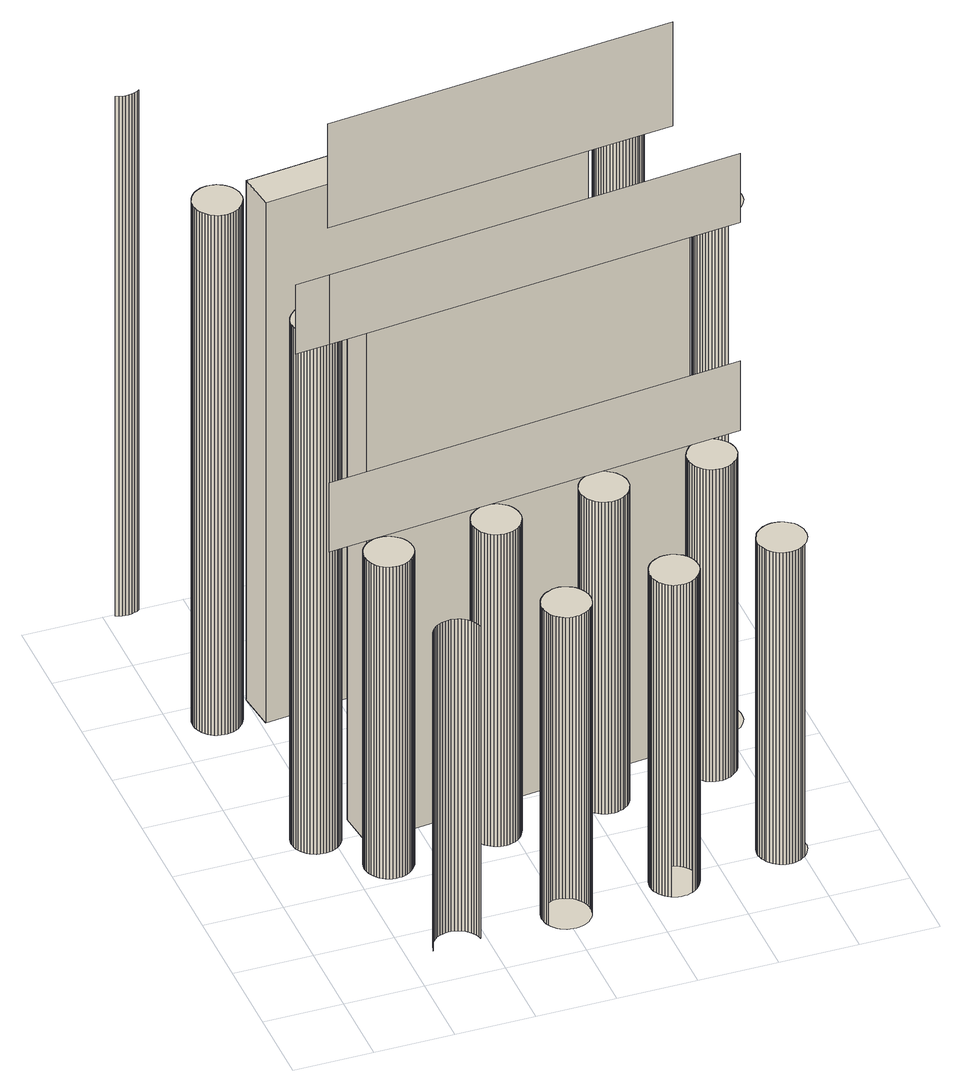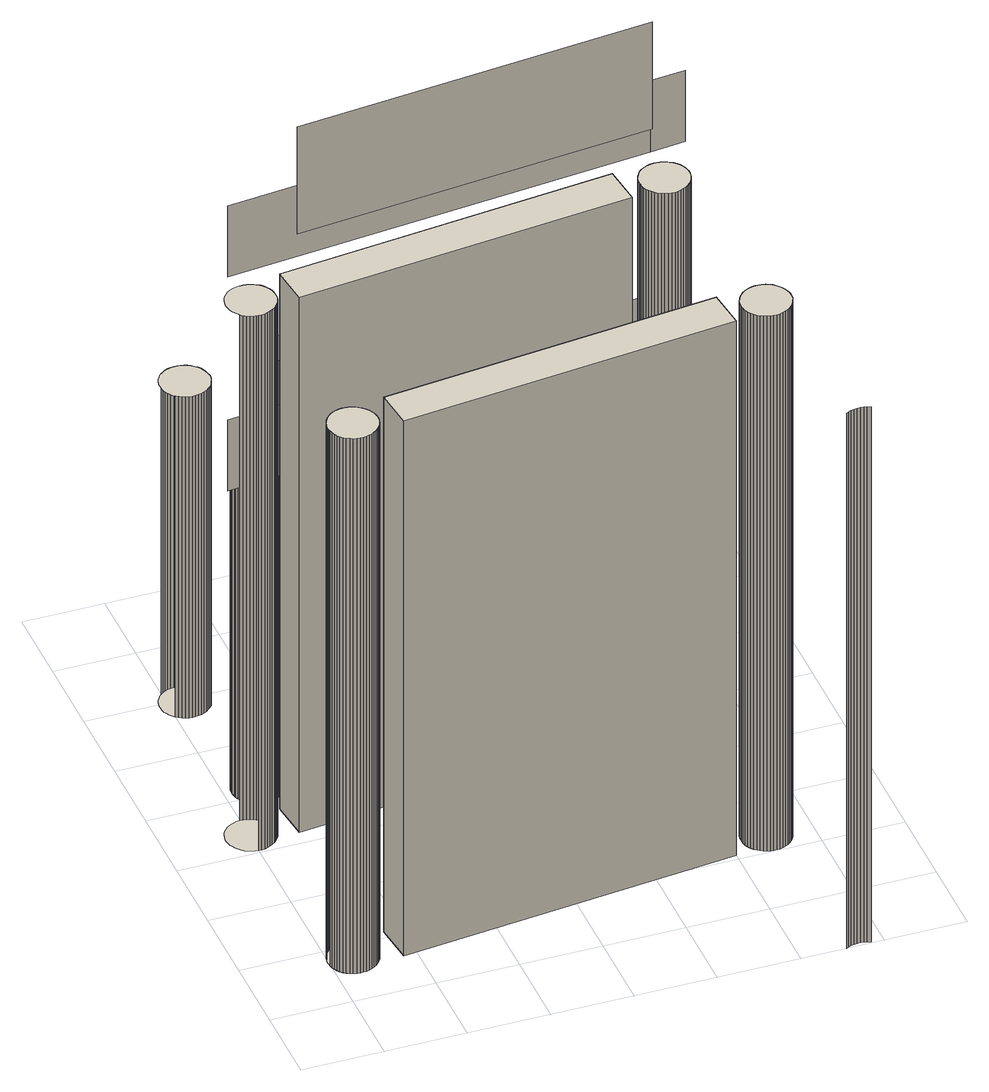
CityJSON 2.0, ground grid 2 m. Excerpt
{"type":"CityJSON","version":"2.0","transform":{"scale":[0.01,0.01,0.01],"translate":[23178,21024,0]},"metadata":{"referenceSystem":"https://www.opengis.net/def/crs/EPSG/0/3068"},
"CityObjects":{
"building1":{"type":"Building","attributes":{"name":"Brandenburger Tor","yearOfConstruction":"1791+01:00","measuredHeight":10,"storeysAboveGround":2},"address":[{"country":"Germany","locality":"Berlin","thoroughfareNumber":"8","thoroughfareName":"Pariser Platz","postcode":"10117"}],"geometry":[{"type":"MultiSurface","lod":"2","boundaries":[[[0,1,2,3]],[[4,5,6,7]],[[8,9,5,4]],[[7,6,10,11]],[[12,13,9,8]],[[11,10,14,15]],[[15,14,16,17]],[[18,19,13,12]],[[17,16,20,21]],[[22,23,19,18]],[[21,20,24,25]],[[26,27,23,22]],[[25,24,28,29]],[[30,31,27,26]],[[32,33,34,35]],[[29,28,36,37]],[[35,34,38,39]],[[40,41,31,30]],[[37,36,42,43]],[[39,38,44,45]],[[46,47,41,40]],[[45,44,48,49]],[[43,42,50,51]],[[52,53,47,46]],[[49,48,54,55]],[[51,50,56,57]],[[58,59,53,52]],[[55,54,60,61]],[[57,56,62,63]],[[64,65,59,58]],[[61,60,66,67]],[[63,62,68,69]],[[70,71,65,64]],[[67,66,72,73]],[[74,75,76,77,78,79,80,81,82,70,64,58,52,46,40,30,26,22,18,12,8,4,7,11,15,17,21,25,29,37,43,51,57,63,69,83,84,85,86,87,88,89,90,91,92,93,94,95,96,97]],[[98,99,100,101,102,103,104,105,106,107,108,109,110,111,68,62,56,50,42,36,28,24,20,16,14,10,6,5,9,13,19,23,27,31,41,47,53,59,65,71,112,113,114,115,116,117,118,119,120,121]],[[69,68,111,83]],[[82,112,71,70]],[[73,72,122,123]],[[83,111,110,84]],[[81,113,112,82]],[[123,122,124,125]],[[126,127,128,129]],[[130,131,127,126]],[[129,128,132,133]],[[134,135,131,130]],[[84,110,109,85]],[[133,132,136,137]],[[137,136,138,139]],[[140,141,135,134]],[[80,114,113,81]],[[139,138,142,143]],[[125,124,144,145]],[[146,147,141,140]],[[85,109,108,86]],[[143,142,148,149]],[[150,151,147,146]],[[79,115,114,80]],[[145,144,152,153]],[[149,148,154,155]],[[86,108,107,87]],[[156,157,151,150]],[[78,116,115,79]],[[155,154,158,159]],[[160,161,162,163]],[[164,165,161,160]],[[163,162,166,167]],[[153,152,168,169]],[[170,171,165,164]],[[172,173,157,156]],[[167,166,174,175]],[[87,107,106,88]],[[175,174,176,177]],[[178,179,171,170]],[[77,117,116,78]],[[177,176,180,181]],[[159,158,182,183]],[[184,185,179,178]],[[169,168,186,187]],[[88,106,105,89]],[[188,189,173,172]],[[181,180,190,191]],[[76,118,117,77]],[[192,193,185,184]],[[183,182,194,195]],[[89,105,104,90]],[[191,190,196,197]],[[187,186,198,199]],[[75,119,118,76]],[[200,201,189,188]],[[202,203,193,192]],[[90,104,103,91]],[[74,120,119,75]],[[197,196,204,205]],[[195,194,206,207]],[[199,198,208,209]],[[91,103,102,92]],[[97,121,120,74]],[[210,211,203,202]],[[96,98,121,97]],[[212,213,201,200]],[[92,102,101,93]],[[95,99,98,96]],[[93,101,100,94]],[[94,100,99,95]],[[209,208,214,215]],[[205,204,216,217]],[[207,206,218,219]],[[220,221,211,210]],[[215,214,222,223]],[[224,225,213,212]],[[217,216,226,227]],[[223,222,228,229]],[[229,228,230,231]],[[232,233,221,220]],[[219,218,234,235]],[[231,230,236,237]],[[237,236,238,239]],[[240,241,225,224]],[[227,226,242,243]],[[244,245,246,247,248,249,250,251,252,253,254,255,256,257,234,218,206,194,182,158,154,148,142,138,136,132,128,127,131,135,141,147,151,157,173,189,201,213,225,241,258,259,260,261,262,263,264,265,266,267]],[[268,269,270,271,272,273,274,275,276,240,224,212,200,188,172,156,150,146,140,134,130,126,129,133,137,139,143,149,155,159,183,195,207,219,235,277,278,279,280,281,282,283,284,285,286,287,288,289,290,291]],[[292,293,233,232]],[[235,234,257,277]],[[276,258,241,240]],[[243,242,294,295]],[[296,297,293,292]],[[277,257,256,278]],[[275,259,258,276]],[[295,294,298,299]],[[300,301,297,296]],[[278,256,255,279]],[[302,303,304,305]],[[306,307,308,309,310,311,312,313,314,315,316,317,318,319,298,294,242,226,216,204,196,190,180,176,174,166,162,161,165,171,179,185,193,203,211,221,233,293,297,301,320,321,322,323,324,325,326,327,328,329]],[[330,331,332,333,334,335,336,337,338,300,296,292,232,220,210,202,192,184,178,170,164,160,163,167,175,177,181,191,197,205,217,227,243,295,299,339,340,341,342,343,344,345,346,347,348,349,350,351,352,353]],[[274,260,259,275]],[[299,298,319,339]],[[338,320,301,300]],[[279,255,254,280]],[[273,261,260,274]],[[339,319,318,340]],[[280,254,253,281]],[[337,321,320,338]],[[272,262,261,273]],[[340,318,317,341]],[[281,253,252,282]],[[336,322,321,337]],[[271,263,262,272]],[[282,252,251,283]],[[341,317,316,342]],[[270,264,263,271]],[[335,323,322,336]],[[283,251,250,284]],[[269,265,264,270]],[[342,316,315,343]],[[284,250,249,285]],[[334,324,323,335]],[[268,266,265,269]],[[285,249,248,286]],[[291,267,266,268]],[[290,244,267,291]],[[343,315,314,344]],[[286,248,247,287]],[[289,245,244,290]],[[287,247,246,288]],[[288,246,245,289]],[[333,325,324,334]],[[344,314,313,345]],[[332,326,325,333]],[[345,313,312,346]],[[331,327,326,332]],[[346,312,311,347]],[[330,328,327,331]],[[347,311,310,348]],[[353,329,328,330]],[[354,355,356,357]],[[352,306,329,353]],[[348,310,309,349]],[[351,307,306,352]],[[349,309,308,350]],[[350,308,307,351]],[[358,359,355,354]],[[360,361,359,358]],[[362,363,361,360]],[[364,365,363,362]],[[366,367,368,369]],[[370,371,365,364]],[[372,373,371,370]],[[374,375,373,372]],[[376,377,378,379]],[[380,381,377,376]],[[379,378,382,383]],[[383,382,384,385]],[[385,384,386,387]],[[387,386,388,389]],[[389,388,390,391]],[[391,390,392,393]],[[393,392,394,395]],[[395,394,396,397]],[[397,396,398,399]],[[399,398,400,401]],[[401,400,402,403]],[[403,402,404,405]],[[406,407,408,409,410,411,412,413,414,415,416,417,418,419,420,421,422,423,424,425,380,376,379,383,385,387,389,391,393,395,397,399,401,403,405,426,427,428,429,430,431,432,433,434,435,436,437,438,439,440]],[[441,442,443,444,445,446,447,448,449,450,451,452,453,454,404,402,400,398,396,394,392,390,388,386,384,382,378,377,381,455,456,457,458,459,460,461,462,463,464,465,466,467,468,469,470,471,472,473,474,475]],[[405,404,454,426]],[[476,477,478,479]],[[480,481,477,476]],[[479,478,482,483]],[[484,485,481,480]],[[483,482,486,487]],[[487,486,488,489]],[[490,491,485,484]],[[489,488,492,493]],[[426,454,453,427]],[[494,495,491,490]],[[493,492,496,497]],[[498,499,495,494]],[[427,453,452,428]],[[497,496,500,501]],[[502,503,499,498]],[[501,500,504,505]],[[428,452,451,429]],[[506,507,503,502]],[[505,504,508,509]],[[429,451,450,430]],[[510,511,507,506]],[[509,508,512,513]],[[430,450,449,431]],[[514,515,511,510]],[[513,512,516,517]],[[431,449,448,432]],[[518,519,515,514]],[[432,448,447,433]],[[407,473,472,408]],[[517,516,520,521]],[[433,447,446,434]],[[522,523,519,518]],[[406,474,473,407]],[[434,446,445,435]],[[440,475,474,406]],[[439,441,475,440]],[[435,445,444,436]],[[438,442,441,439]],[[521,520,524,525]],[[436,444,443,437]],[[437,443,442,438]],[[526,527,523,522]],[[528,529,530,531,532,533,534,535,536,526,522,518,514,510,506,502,498,494,490,484,480,476,479,483,487,489,493,497,501,505,509,513,517,521,525,537,538,539,540,541,542,543,544,545,546,547,548,549,550,551]],[[552,553,554,555,556,557,558,559,560,561,562,563,564,565,524,520,516,512,508,504,500,496,492,488,486,482,478,477,481,485,491,495,499,503,507,511,515,519,523,527,566,567,568,569,570,571,572,573,574,575]],[[525,524,565,537]],[[536,566,527,526]],[[537,565,564,538]],[[535,567,566,536]],[[538,564,563,539]],[[534,568,567,535]],[[539,563,562,540]],[[533,569,568,534]],[[576,577,1,0]],[[540,562,561,541]],[[532,570,569,533]],[[541,561,560,542]],[[531,571,570,532]],[[542,560,559,543]],[[530,572,571,531]],[[543,559,558,544]],[[529,573,572,530]],[[544,558,557,545]],[[528,574,573,529]],[[545,557,556,546]],[[551,575,574,528]],[[550,552,575,551]],[[546,556,555,547]],[[549,553,552,550]],[[547,555,554,548]],[[548,554,553,549]],[[578,579,304,303]],[[580,581,582,583]],[[584,578,303,302]],[[305,585,584,302]],[[586,587,588,589]],[[590,591,587,586]],[[589,588,592,593]],[[594,595,591,590]],[[593,592,596,597]],[[597,596,598,599]],[[600,601,595,594]],[[599,598,602,603]],[[604,605,368,367]],[[606,607,601,600]],[[603,602,608,609]],[[610,611,607,606]],[[609,608,612,613]],[[614,615,611,610]],[[616,604,367,366]],[[613,612,617,618]],[[369,619,616,366]],[[618,617,620,621]],[[621,620,622,623]],[[623,622,624,625]],[[625,624,626,627]],[[627,626,628,629]],[[630,631,632,633,634,635,636,637,638,639,640,641,642,643,628,626,624,622,620,617,612,608,602,598,596,592,588,587,591,595,601,607,611,615,644,645,646,647,648,649,650,651,652,653,654,655,656,657,658,659]],[[660,661,662,663,664,665,666,667,668,669,670,671,672,673,674,614,610,606,600,594,590,586,589,593,597,599,603,609,613,618,621,623,625,627,629,675,676,677,678,679,680,681,682,683,684,685,686,687,688,689]],[[629,628,643,675]],[[690,691,692,693]],[[694,695,691,690]],[[693,692,696,697]],[[698,699,695,694]],[[697,696,700,701]],[[701,700,702,703]],[[704,705,699,698]],[[703,702,706,707]],[[675,643,642,676]],[[708,709,705,704]],[[667,651,650,668]],[[707,706,710,711]],[[712,713,709,708]],[[676,642,641,677]],[[711,710,714,715]],[[716,717,713,712]],[[666,652,651,667]],[[715,714,718,719]],[[677,641,640,678]],[[720,721,717,716]],[[665,653,652,666]],[[305,304,579,585]],[[719,718,722,723]],[[724,725,726,727]],[[678,640,639,679]],[[728,729,721,720]],[[664,654,653,665]],[[723,722,730,731]],[[679,639,638,680]],[[732,733,729,728]],[[663,655,654,664]],[[731,730,734,735]],[[680,638,637,681]],[[662,656,655,663]],[[736,737,733,732]],[[681,637,636,682]],[[661,657,656,662]],[[735,734,738,739]],[[682,636,635,683]],[[740,741,737,736]],[[660,658,657,661]],[[683,635,634,684]],[[689,659,658,660]],[[688,630,659,689]],[[684,634,633,685]],[[687,631,630,688]],[[739,738,742,743]],[[685,633,632,686]],[[686,632,631,687]],[[744,745,741,740]],[[746,747,748,749,750,751,752,753,754,744,740,736,732,728,720,716,712,708,704,698,694,690,693,697,701,703,707,711,715,719,723,731,735,739,743,755,756,757,758,759,760,761,762,763,764,765,766,767,768,769]],[[770,771,772,773,774,775,776,777,778,779,780,781,782,783,742,738,734,730,722,718,714,710,706,702,700,696,692,691,695,699,705,709,713,717,721,729,733,737,741,745,784,785,786,787,788,789,790,791,792,793]],[[743,742,783,755]],[[754,784,745,744]],[[755,783,782,756]],[[753,785,784,754]],[[756,782,781,757]],[[752,786,785,753]],[[757,781,780,758]],[[751,787,786,752]],[[758,780,779,759]],[[750,788,787,751]],[[759,779,778,760]],[[749,789,788,750]],[[760,778,777,761]],[[748,790,789,749]],[[761,777,776,762]],[[747,791,790,748]],[[762,776,775,763]],[[746,792,791,747]],[[763,775,774,764]],[[769,793,792,746]],[[369,368,605,619]],[[768,770,793,769]],[[764,774,773,765]],[[767,771,770,768]],[[765,773,772,766]],[[766,772,771,767]],[[794,795,796,797]],[[798,799,795,794]],[[797,796,800,801]],[[802,803,799,798]],[[801,800,804,805]],[[805,804,806,807]],[[808,809,803,802]],[[807,806,810,811]],[[812,813,809,808]],[[811,810,814,815]],[[816,817,813,812]],[[815,814,818,819]],[[820,821,817,816]],[[819,818,822,823]],[[824,825,821,820]],[[823,822,826,827]],[[828,829,825,824]],[[827,826,830,831]],[[832,833,829,828]],[[831,830,834,835]],[[836,837,833,832]],[[835,834,838,839]],[[840,841,837,836]],[[839,838,842,843]],[[844,845,841,840]],[[846,847,848,849,850,851,852,853,854,855,856,857,858,859,842,838,834,830,826,822,818,814,810,806,804,800,796,795,799,803,809,813,817,821,825,829,833,837,841,845,860,861,862,863,864,865,866,867,868,869]],[[870,871,872,873,874,875,876,877,878,844,840,836,832,828,824,820,816,812,808,802,798,794,797,801,805,807,811,815,819,823,827,831,835,839,843,879,880,881,882,883,884,885,886,887,888,889,890,891,892,893]],[[843,842,859,879]],[[894,895,896,897]],[[898,899,895,894]],[[878,860,845,844]],[[897,896,900,901]],[[902,903,899,898]],[[901,900,904,905]],[[905,904,906,907]],[[908,909,903,902]],[[907,906,910,911]],[[879,859,858,880]],[[912,913,909,908]],[[877,861,860,878]],[[911,910,914,915]],[[916,917,913,912]],[[880,858,857,881]],[[915,914,918,919]],[[920,921,917,916]],[[876,862,861,877]],[[919,918,922,923]],[[881,857,856,882]],[[924,925,921,920]],[[923,922,926,927]],[[882,856,855,883]],[[928,929,925,924]],[[927,926,930,931]],[[883,855,854,884]],[[932,933,929,928]],[[931,930,934,935]],[[884,854,853,885]],[[936,937,933,932]],[[885,853,852,886]],[[935,934,938,939]],[[940,941,937,936]],[[939,938,942,943]],[[944,945,941,940]],[[946,947,948,949,950,951,952,953,954,955,956,957,958,959,942,938,934,930,926,922,918,914,910,906,904,900,896,895,899,903,909,913,917,921,925,929,933,937,941,945,960,961,962,963,964,965,966,967,968,969]],[[970,971,972,973,974,975,976,977,978,944,940,936,932,928,924,920,916,912,908,902,898,894,897,901,905,907,911,915,919,923,927,931,935,939,943,979,980,981,982,983,984,985,986,987,988,989,990,991,992,993]],[[943,942,959,979]],[[978,960,945,944]],[[979,959,958,980]],[[977,961,960,978]],[[980,958,957,981]],[[585,579,578,584]],[[976,962,961,977]],[[981,957,956,982]],[[975,963,962,976]],[[982,956,955,983]],[[974,964,963,975]],[[983,955,954,984]],[[973,965,964,974]],[[984,954,953,985]],[[972,966,965,973]],[[985,953,952,986]],[[971,967,966,972]],[[986,952,951,987]],[[970,968,967,971]],[[987,951,950,988]],[[993,969,968,970]],[[992,946,969,993]],[[988,950,949,989]],[[991,947,946,992]],[[994,995,996,997]],[[998,999,995,994]],[[989,949,948,990]],[[990,948,947,991]],[[997,996,1000,1001]],[[1002,1003,999,998]],[[1001,1000,1004,1005]],[[1005,1004,1006,1007]],[[1008,1009,1003,1002]],[[1007,1006,1010,1011]],[[1012,1013,1009,1008]],[[1011,1010,1014,1015]],[[1016,1017,1013,1012]],[[1015,1014,1018,1019]],[[1020,1021,1017,1016]],[[1019,1018,1022,1023]],[[1024,1025,1021,1020]],[[1023,1022,1026,1027]],[[1028,1029,1025,1024]],[[1027,1026,1030,1031]],[[1032,1033,1029,1028]],[[1031,1030,1034,1035]],[[1036,1037,1033,1032]],[[1035,1034,1038,1039]],[[619,605,604,616]],[[1039,1038,1040,1041]],[[1042,1043,1044,1045,1046,1047,1048,1049,1050,1051,1052,1036,1032,1028,1024,1020,1016,1012,1008,1002,998,994,997,1001,1005,1007,1011,1015,1019,1023,1027,1031,1035,1039,1041,1053,1054,1055,1056,1057,1058,1059,1060,1061,1062,1063,1064,1065,1066,1067]],[[1068,1069,1070,1071,1072,1073,1074,1075,1076,1077,1078,1079,1080,1081,1040,1038,1034,1030,1026,1022,1018,1014,1010,1006,1004,1000,996,995,999,1003,1009,1013,1017,1021,1025,1029,1033,1037,1082,1083,1084,1085,1086,1087,1088,1089,1090,1091,1092,1093]],[[1041,1040,1081,1053]],[[1053,1081,1080,1054]],[[1054,1080,1079,1055]],[[1094,1095,1096,1097]],[[1098,1099,1095,1094]],[[1097,1096,1100,1101]],[[1102,1103,1099,1098]],[[1101,1100,1104,1105]],[[1105,1104,1106,1107]],[[1108,1109,1103,1102]],[[1107,1106,1110,1111]],[[1112,1113,1109,1108]],[[1111,1110,1114,1115]],[[1116,1117,1113,1112]],[[1115,1114,1118,1119]],[[1120,1121,1117,1116]],[[1119,1118,1122,1123]],[[1124,1125,1121,1120]],[[1123,1122,1126,1127]],[[1128,1129,1125,1124]],[[1127,1126,1130,1131]],[[1132,1133,1129,1128]],[[1131,1130,1134,1135]],[[1136,1137,1133,1132]],[[1135,1134,1138,1139]],[[1140,1141,1137,1136]],[[1139,1138,1142,1143]],[[1144,1145,1141,1140]],[[1146,1147,1148,1149,1150,1151,1152,1153,1154,1144,1140,1136,1132,1128,1124,1120,1116,1112,1108,1102,1098,1094,1097,1101,1105,1107,1111,1115,1119,1123,1127,1131,1135,1139,1143,1155,1156,1157,1158,1159,1160,1161,1162,1163,1164,1165,1166,1167,1168,1169]],[[1170,1171,1172,1173,1174,1175,1176,1177,1178,1179,1180,1181,1182,1183,1142,1138,1134,1130,1126,1122,1118,1114,1110,1106,1104,1100,1096,1095,1099,1103,1109,1113,1117,1121,1125,1129,1133,1137,1141,1145,1184,1185,1186,1187,1188,1189,1190,1191,1192,1193]],[[1143,1142,1183,1155]],[[1154,1184,1145,1144]],[[1155,1183,1182,1156]],[[1153,1185,1184,1154]],[[1156,1182,1181,1157]],[[1152,1186,1185,1153]],[[1157,1181,1180,1158]],[[1151,1187,1186,1152]],[[1158,1180,1179,1159]],[[1150,1188,1187,1151]],[[1159,1179,1178,1160]],[[1149,1189,1188,1150]],[[1160,1178,1177,1161]],[[1148,1190,1189,1149]],[[1161,1177,1176,1162]],[[1147,1191,1190,1148]],[[1162,1176,1175,1163]],[[1163,1175,1174,1164]],[[1164,1174,1173,1165]],[[1165,1173,1172,1166]],[[1166,1172,1171,1167]]]}]}
},
"vertices":[
[158,521,1500],[158,521,1700],[72,512,1700],[72,512,1500],[106,603,0],[106,603,1500],[104,611,1500],[104,611,0],[109,596,0],[109,596,1500],[103,619,1500],[103,619,0],[113,589,0],[113,589,1500],[103,623,1500],[103,623,0],[103,626,1500],[103,626,0],[118,583,0],[118,583,1500],[104,634,1500],[104,634,0],[124,577,0],[124,577,1500],[106,642,1500],[106,642,0],[130,573,0],[130,573,1500],[109,649,1500],[109,649,0],[137,569,0],[137,569,1500],[267,121,0],[267,121,900],[269,128,900],[269,128,0],[113,656,1500],[113,656,0],[271,136,900],[271,136,0],[144,566,0],[144,566,1500],[118,662,1500],[118,662,0],[274,143,900],[274,143,0],[152,564,0],[152,564,1500],[277,150,900],[277,150,0],[124,668,1500],[124,668,0],[159,563,0],[159,563,1500],[282,156,900],[282,156,0],[130,673,1500],[130,673,0],[167,563,0],[167,563,1500],[288,162,900],[288,162,0],[137,676,1500],[137,676,0],[175,564,0],[175,564,1500],[294,167,900],[294,167,0],[144,679,1500],[144,679,0],[183,566,0],[183,566,1500],[301,171,900],[301,171,0],[223,619,0],[222,611,0],[220,603,0],[217,596,0],[213,589,0],[209,583,0],[203,577,0],[197,573,0],[190,569,0],[152,682,0],[159,683,0],[167,683,0],[175,682,0],[183,679,0],[190,676,0],[197,673,0],[203,668,0],[209,662,0],[213,656,0],[217,649,0],[220,642,0],[222,634,0],[223,626,0],[223,623,0],[223,626,1500],[222,634,1500],[220,642,1500],[217,649,1500],[213,656,1500],[209,662,1500],[203,668,1500],[197,673,1500],[190,676,1500],[183,679,1500],[175,682,1500],[167,683,1500],[159,683,1500],[152,682,1500],[190,569,1500],[197,573,1500],[203,577,1500],[209,583,1500],[213,589,1500],[217,596,1500],[220,603,1500],[222,611,1500],[223,619,1500],[223,623,1500],[308,174,900],[308,174,0],[316,176,900],[316,176,0],[231,455,0],[231,455,900],[229,463,900],[229,463,0],[234,448,0],[234,448,900],[228,470,900],[228,470,0],[238,441,0],[238,441,900],[228,474,900],[228,474,0],[228,478,900],[228,478,0],[243,435,0],[243,435,900],[229,486,900],[229,486,0],[324,177,900],[324,177,0],[248,429,0],[248,429,900],[231,494,900],[231,494,0],[254,424,0],[254,424,900],[331,177,900],[331,177,0],[234,501,900],[234,501,0],[261,420,0],[261,420,900],[238,508,900],[238,508,0],[53,1116,0],[53,1116,1500],[51,1124,1500],[51,1124,0],[56,1109,0],[56,1109,1500],[50,1131,1500],[50,1131,0],[339,176,900],[339,176,0],[60,1102,0],[60,1102,1500],[268,417,0],[268,417,900],[50,1135,1500],[50,1135,0],[50,1139,1500],[50,1139,0],[65,1096,0],[65,1096,1500],[51,1147,1500],[51,1147,0],[243,514,900],[243,514,0],[70,1090,0],[70,1090,1500],[347,174,900],[347,174,0],[276,415,0],[276,415,900],[53,1155,1500],[53,1155,0],[76,1085,0],[76,1085,1500],[248,519,900],[248,519,0],[56,1162,1500],[56,1162,0],[354,171,900],[354,171,0],[284,414,0],[284,414,900],[83,1081,0],[83,1081,1500],[60,1169,1500],[60,1169,0],[254,524,900],[254,524,0],[361,167,900],[361,167,0],[90,1078,0],[90,1078,1500],[292,414,0],[292,414,900],[367,162,900],[367,162,0],[65,1175,1500],[65,1175,0],[261,528,900],[261,528,0],[98,1076,0],[98,1076,1500],[373,156,900],[373,156,0],[299,415,0],[299,415,900],[70,1181,1500],[70,1181,0],[377,150,900],[377,150,0],[381,143,900],[381,143,0],[106,1075,0],[106,1075,1500],[268,531,900],[268,531,0],[384,136,900],[384,136,0],[386,128,900],[386,128,0],[307,417,0],[307,417,900],[76,1185,1500],[76,1185,0],[348,478,900],[347,486,900],[345,494,900],[342,501,900],[338,508,900],[333,514,900],[327,519,900],[321,524,900],[314,528,900],[307,531,900],[299,533,900],[292,534,900],[284,534,900],[276,533,900],[314,420,900],[321,424,900],[327,429,900],[333,435,900],[338,441,900],[342,448,900],[345,455,900],[347,463,900],[348,470,900],[348,474,900],[348,470,0],[347,463,0],[345,455,0],[342,448,0],[338,441,0],[333,435,0],[327,429,0],[321,424,0],[314,420,0],[276,533,0],[284,534,0],[292,534,0],[299,533,0],[307,531,0],[314,528,0],[321,524,0],[327,519,0],[333,514,0],[338,508,0],[342,501,0],[345,494,0],[347,486,0],[348,478,0],[348,474,0],[114,1075,0],[114,1075,1500],[83,1189,1500],[83,1189,0],[121,1076,0],[121,1076,1500],[90,1192,1500],[90,1192,0],[129,1078,0],[129,1078,1500],[257,667,0],[268,567,0],[268,567,1500],[257,667,1500],[170,1139,1500],[169,1147,1500],[167,1155,1500],[164,1162,1500],[160,1169,1500],[155,1175,1500],[149,1181,1500],[143,1185,1500],[136,1189,1500],[129,1192,1500],[121,1194,1500],[114,1195,1500],[106,1195,1500],[98,1194,1500],[136,1081,1500],[143,1085,1500],[149,1090,1500],[155,1096,1500],[160,1102,1500],[164,1109,1500],[167,1116,1500],[169,1124,1500],[170,1131,1500],[170,1135,1500],[170,1131,0],[169,1124,0],[167,1116,0],[164,1109,0],[160,1102,0],[155,1096,0],[149,1090,0],[143,1085,0],[136,1081,0],[98,1194,0],[106,1195,0],[114,1195,0],[121,1194,0],[129,1192,0],[136,1189,0],[143,1185,0],[149,1181,0],[155,1175,0],[160,1169,0],[164,1162,0],[167,1155,0],[169,1147,0],[170,1139,0],[170,1135,0],[37,1591,0],[37,1591,1500],[29,1594,1500],[29,1594,0],[44,1589,0],[44,1589,1500],[52,1588,0],[52,1588,1500],[60,1588,0],[60,1588,1500],[68,1589,0],[68,1589,1500],[200,1184,0],[211,1085,0],[211,1085,1500],[200,1184,1500],[75,1591,0],[75,1591,1500],[83,1594,0],[83,1594,1500],[89,1598,0],[89,1598,1500],[548,128,0],[548,128,900],[546,136,900],[546,136,0],[551,121,0],[551,121,900],[545,144,900],[545,144,0],[545,148,900],[545,148,0],[545,151,900],[545,151,0],[546,159,900],[546,159,0],[548,167,900],[548,167,0],[551,174,900],[551,174,0],[555,181,900],[555,181,0],[560,187,900],[560,187,0],[566,193,900],[566,193,0],[572,198,900],[572,198,0],[579,201,900],[579,201,0],[586,204,900],[586,204,0],[665,144,0],[664,136,0],[662,128,0],[659,121,0],[655,114,0],[650,108,0],[645,102,0],[639,98,0],[632,94,0],[624,91,0],[617,89,0],[609,88,0],[601,88,0],[593,89,0],[586,91,0],[579,94,0],[572,98,0],[566,102,0],[560,108,0],[555,114,0],[593,207,0],[601,208,0],[609,208,0],[617,207,0],[624,204,0],[632,201,0],[639,198,0],[645,193,0],[650,187,0],[655,181,0],[659,174,0],[662,167,0],[664,159,0],[665,151,0],[665,148,0],[665,151,900],[664,159,900],[662,167,900],[659,174,900],[655,181,900],[650,187,900],[645,193,900],[639,198,900],[632,201,900],[624,204,900],[617,207,900],[609,208,900],[601,208,900],[593,207,900],[555,114,900],[560,108,900],[566,102,900],[572,98,900],[579,94,900],[586,91,900],[593,89,900],[601,88,900],[609,88,900],[617,89,900],[624,91,900],[632,94,900],[639,98,900],[645,102,900],[650,108,900],[655,114,900],[659,121,900],[662,128,900],[664,136,900],[665,144,900],[665,148,900],[508,486,0],[508,486,900],[506,493,900],[506,493,0],[511,479,0],[511,479,900],[505,501,900],[505,501,0],[515,472,0],[515,472,900],[505,505,900],[505,505,0],[505,509,900],[505,509,0],[520,465,0],[520,465,900],[506,517,900],[506,517,0],[526,460,0],[526,460,900],[508,524,900],[508,524,0],[532,455,0],[532,455,900],[511,532,900],[511,532,0],[539,451,0],[539,451,900],[515,539,900],[515,539,0],[546,448,0],[546,448,900],[520,545,900],[520,545,0],[554,446,0],[554,446,900],[526,550,900],[526,550,0],[561,445,0],[561,445,900],[532,555,900],[532,555,0],[569,445,0],[569,445,900],[539,559,900],[539,559,0],[577,446,0],[577,446,900],[546,562,900],[546,562,0],[585,448,0],[585,448,900],[625,501,0],[624,493,0],[622,486,0],[619,479,0],[615,472,0],[611,465,0],[605,460,0],[599,455,0],[592,451,0],[554,564,0],[561,565,0],[569,565,0],[577,564,0],[585,562,0],[592,559,0],[599,555,0],[605,550,0],[611,545,0],[615,539,0],[619,532,0],[622,524,0],[624,517,0],[625,509,0],[625,505,0],[625,509,900],[624,517,900],[622,524,900],[619,532,900],[615,539,900],[611,545,900],[605,550,900],[599,555,900],[592,559,900],[585,562,900],[577,564,900],[569,565,900],[561,565,900],[554,564,900],[592,451,900],[599,455,900],[605,460,900],[611,465,900],[615,472,900],[619,479,900],[622,486,900],[624,493,900],[625,501,900],[625,505,900],[1215,631,1500],[1215,631,1700],[1101,660,0],[1101,660,1500],[1105,785,1700],[1105,785,2000],[219,693,2000],[219,693,1700],[1090,759,0],[1090,759,1500],[826,159,0],[826,159,900],[824,167,900],[824,167,0],[829,152,0],[829,152,900],[823,174,900],[823,174,0],[833,145,0],[833,145,900],[823,178,900],[823,178,0],[823,182,900],[823,182,0],[838,139,0],[838,139,900],[824,190,900],[824,190,0],[1043,1177,0],[1043,1177,1500],[843,133,0],[843,133,900],[826,198,900],[826,198,0],[849,128,0],[849,128,900],[829,205,900],[829,205,0],[856,124,0],[856,124,900],[1032,1277,0],[833,212,900],[833,212,0],[1032,1277,1500],[838,218,900],[838,218,0],[843,224,900],[843,224,0],[849,228,900],[849,228,0],[856,232,900],[856,232,0],[863,235,900],[863,235,0],[943,182,900],[942,190,900],[940,198,900],[937,205,900],[933,212,900],[928,218,900],[922,224,900],[916,228,900],[909,232,900],[902,235,900],[895,237,900],[887,238,900],[879,238,900],[871,237,900],[863,121,900],[871,119,900],[879,118,900],[887,118,900],[895,119,900],[902,121,900],[909,124,900],[916,128,900],[922,133,900],[928,139,900],[933,145,900],[937,152,900],[940,159,900],[942,167,900],[943,174,900],[943,178,900],[943,174,0],[942,167,0],[940,159,0],[937,152,0],[933,145,0],[928,139,0],[922,133,0],[916,128,0],[909,124,0],[902,121,0],[895,119,0],[887,118,0],[879,118,0],[871,119,0],[863,121,0],[871,237,0],[879,238,0],[887,238,0],[895,237,0],[902,235,0],[909,232,0],[916,228,0],[922,224,0],[928,218,0],[933,212,0],[937,205,0],[940,198,0],[942,190,0],[943,182,0],[943,178,0],[786,517,0],[786,517,900],[784,524,900],[784,524,0],[789,509,0],[789,509,900],[783,532,900],[783,532,0],[793,503,0],[793,503,900],[783,536,900],[783,536,0],[783,540,900],[783,540,0],[798,496,0],[798,496,900],[784,548,900],[784,548,0],[803,491,0],[803,491,900],[786,555,900],[786,555,0],[810,486,0],[810,486,900],[789,563,900],[789,563,0],[816,482,0],[816,482,900],[793,569,900],[793,569,0],[824,479,0],[824,479,900],[798,576,900],[798,576,0],[158,521,900],[158,521,1100],[1215,631,1100],[1215,631,900],[831,477,0],[831,477,900],[803,581,900],[803,581,0],[839,476,0],[839,476,900],[810,586,900],[810,586,0],[847,476,0],[847,476,900],[816,590,900],[816,590,0],[855,477,0],[855,477,900],[824,593,900],[824,593,0],[862,479,0],[862,479,900],[903,532,0],[902,524,0],[900,517,0],[897,509,0],[893,503,0],[888,496,0],[883,491,0],[876,486,0],[870,482,0],[831,595,0],[839,596,0],[847,596,0],[855,595,0],[862,593,0],[870,590,0],[876,586,0],[883,581,0],[888,576,0],[893,569,0],[897,563,0],[900,555,0],[902,548,0],[903,540,0],[903,536,0],[903,540,900],[902,548,900],[900,555,900],[897,563,900],[893,569,900],[888,576,900],[883,581,900],[876,586,900],[870,590,900],[862,593,900],[855,595,900],[847,596,900],[839,596,900],[831,595,900],[870,482,900],[876,486,900],[883,491,900],[888,496,900],[893,503,900],[897,509,900],[900,517,900],[902,524,900],[903,532,900],[903,536,900],[1104,190,0],[1104,190,900],[1102,198,900],[1102,198,0],[1107,183,0],[1107,183,900],[1100,205,900],[1100,205,0],[1110,176,0],[1110,176,900],[1100,209,900],[1100,209,0],[1100,213,900],[1100,213,0],[1115,170,0],[1115,170,900],[1102,221,900],[1102,221,0],[1121,164,0],[1121,164,900],[1104,229,900],[1104,229,0],[1127,159,0],[1127,159,900],[1107,236,900],[1107,236,0],[1134,155,0],[1134,155,900],[1110,243,900],[1110,243,0],[1141,152,0],[1141,152,900],[1115,249,900],[1115,249,0],[1149,150,0],[1149,150,900],[1121,254,900],[1121,254,0],[1157,149,0],[1157,149,900],[1127,259,900],[1127,259,0],[1164,149,0],[1164,149,900],[1134,263,900],[1134,263,0],[1172,150,0],[1172,150,900],[1141,266,900],[1141,266,0],[1180,152,0],[1180,152,900],[1220,213,900],[1219,221,900],[1217,229,900],[1214,236,900],[1210,243,900],[1206,249,900],[1200,254,900],[1194,259,900],[1187,263,900],[1180,266,900],[1172,268,900],[1164,269,900],[1157,269,900],[1149,268,900],[1187,155,900],[1194,159,900],[1200,164,900],[1206,170,900],[1210,176,900],[1214,183,900],[1217,190,900],[1219,198,900],[1220,205,900],[1220,209,900],[1220,205,0],[1219,198,0],[1217,190,0],[1214,183,0],[1210,176,0],[1206,170,0],[1200,164,0],[1194,159,0],[1187,155,0],[1149,268,0],[1157,269,0],[1164,269,0],[1172,268,0],[1180,266,0],[1187,263,0],[1194,259,0],[1200,254,0],[1206,249,0],[1210,243,0],[1214,236,0],[1217,229,0],[1219,221,0],[1220,213,0],[1220,209,0],[1064,548,0],[1064,548,900],[1062,555,900],[1062,555,0],[1067,540,0],[1067,540,900],[1061,563,900],[1061,563,0],[1071,533,0],[1071,533,900],[1061,567,900],[1061,567,0],[1061,571,900],[1061,571,0],[1076,527,0],[1076,527,900],[1062,579,900],[1062,579,0],[1081,522,0],[1081,522,900],[1064,586,900],[1064,586,0],[1087,517,0],[1087,517,900],[1067,593,900],[1067,593,0],[1094,513,0],[1094,513,900],[1071,600,900],[1071,600,0],[1101,510,0],[1101,510,900],[1076,606,900],[1076,606,0],[1109,508,0],[1109,508,900],[1081,612,900],[1081,612,0],[1117,507,0],[1117,507,900],[1087,617,900],[1087,617,0],[1125,507,0],[1125,507,900],[1094,621,900],[1094,621,0],[1132,508,0],[1132,508,900],[1101,624,900],[1101,624,0],[1140,510,0],[1140,510,900],[1181,571,900],[1180,579,900],[1178,586,900],[1175,593,900],[1171,600,900],[1166,606,900],[1160,612,900],[1154,617,900],[1147,621,900],[1140,624,900],[1132,626,900],[1125,627,900],[1117,627,900],[1109,626,900],[1147,513,900],[1154,517,900],[1160,522,900],[1166,527,900],[1171,533,900],[1175,540,900],[1178,548,900],[1180,555,900],[1181,563,900],[1181,567,900],[1181,563,0],[1180,555,0],[1178,548,0],[1175,540,0],[1171,533,0],[1166,527,0],[1160,522,0],[1154,517,0],[1147,513,0],[1109,626,0],[1117,627,0],[1125,627,0],[1132,626,0],[1140,624,0],[1147,621,0],[1154,617,0],[1160,612,0],[1166,606,0],[1171,600,0],[1175,593,0],[1178,586,0],[1180,579,0],[1181,571,0],[1181,567,0],[1139,711,0],[1139,711,1500],[1137,719,1500],[1137,719,0],[1142,704,0],[1142,704,1500],[1136,727,1500],[1136,727,0],[1146,697,0],[1146,697,1500],[1136,731,1500],[1136,731,0],[1136,734,1500],[1136,734,0],[1151,691,0],[1151,691,1500],[1137,742,1500],[1137,742,0],[1156,685,0],[1156,685,1500],[1139,750,1500],[1139,750,0],[1163,681,0],[1163,681,1500],[1142,757,1500],[1142,757,0],[1169,677,0],[1169,677,1500],[1146,764,1500],[1146,764,0],[1177,674,0],[1177,674,1500],[1151,770,1500],[1151,770,0],[1184,672,0],[1184,672,1500],[1156,776,1500],[1156,776,0],[1192,671,0],[1192,671,1500],[1163,781,1500],[1163,781,0],[1200,671,0],[1200,671,1500],[1169,784,1500],[1169,784,0],[1177,787,1500],[1177,787,0],[1256,727,0],[1255,719,0],[1253,711,0],[1250,704,0],[1246,697,0],[1241,691,0],[1236,685,0],[1229,681,0],[1223,677,0],[1215,674,0],[1208,672,0],[1184,790,0],[1192,791,0],[1200,791,0],[1208,790,0],[1215,787,0],[1223,784,0],[1229,781,0],[1236,776,0],[1241,770,0],[1246,764,0],[1250,757,0],[1253,750,0],[1255,742,0],[1256,734,0],[1256,731,0],[1256,734,1500],[1255,742,1500],[1253,750,1500],[1250,757,1500],[1246,764,1500],[1241,770,1500],[1236,776,1500],[1229,781,1500],[1223,784,1500],[1215,787,1500],[1208,790,1500],[1200,791,1500],[1192,791,1500],[1184,790,1500],[1208,672,1500],[1215,674,1500],[1223,677,1500],[1229,681,1500],[1236,685,1500],[1241,691,1500],[1246,697,1500],[1250,704,1500],[1253,711,1500],[1255,719,1500],[1256,727,1500],[1256,731,1500],[1085,1224,0],[1085,1224,1500],[1083,1232,1500],[1083,1232,0],[1088,1217,0],[1088,1217,1500],[1082,1239,1500],[1082,1239,0],[1092,1210,0],[1092,1210,1500],[1082,1243,1500],[1082,1243,0],[1082,1247,1500],[1082,1247,0],[1097,1204,0],[1097,1204,1500],[1083,1255,1500],[1083,1255,0],[1103,1198,0],[1103,1198,1500],[1085,1263,1500],[1085,1263,0],[1109,1193,0],[1109,1193,1500],[1088,1270,1500],[1088,1270,0],[1116,1189,0],[1116,1189,1500],[1092,1277,1500],[1092,1277,0],[1123,1186,0],[1123,1186,1500],[1097,1283,1500],[1097,1283,0],[1131,1184,0],[1131,1184,1500],[1103,1289,1500],[1103,1289,0],[1138,1183,0],[1138,1183,1500],[1109,1293,1500],[1109,1293,0],[1146,1183,0],[1146,1183,1500],[1116,1297,1500],[1116,1297,0],[1154,1184,0],[1154,1184,1500],[1123,1300,1500],[1123,1300,0],[1162,1186,0],[1162,1186,1500],[1202,1239,0],[1201,1232,0],[1199,1224,0],[1196,1217,0],[1192,1210,0],[1188,1204,0],[1182,1198,0],[1176,1193,0],[1169,1189,0],[1131,1302,0],[1138,1303,0],[1146,1303,0],[1154,1302,0],[1162,1300,0],[1169,1297,0],[1176,1293,0],[1182,1289,0],[1188,1283,0],[1192,1277,0],[1196,1270,0],[1199,1263,0],[1201,1255,0],[1202,1247,0],[1202,1243,0],[1202,1247,1500],[1201,1255,1500],[1199,1263,1500],[1196,1270,1500],[1192,1277,1500],[1188,1283,1500],[1182,1289,1500],[1176,1293,1500],[1169,1297,1500],[1162,1300,1500],[1154,1302,1500],[1146,1303,1500],[1138,1303,1500],[1131,1302,1500],[1169,1189,1500],[1176,1193,1500],[1182,1198,1500],[1188,1204,1500],[1192,1210,1500],[1196,1217,1500],[1199,1224,1500],[1201,1232,1500],[1202,1239,1500],[1202,1243,1500]
]}
